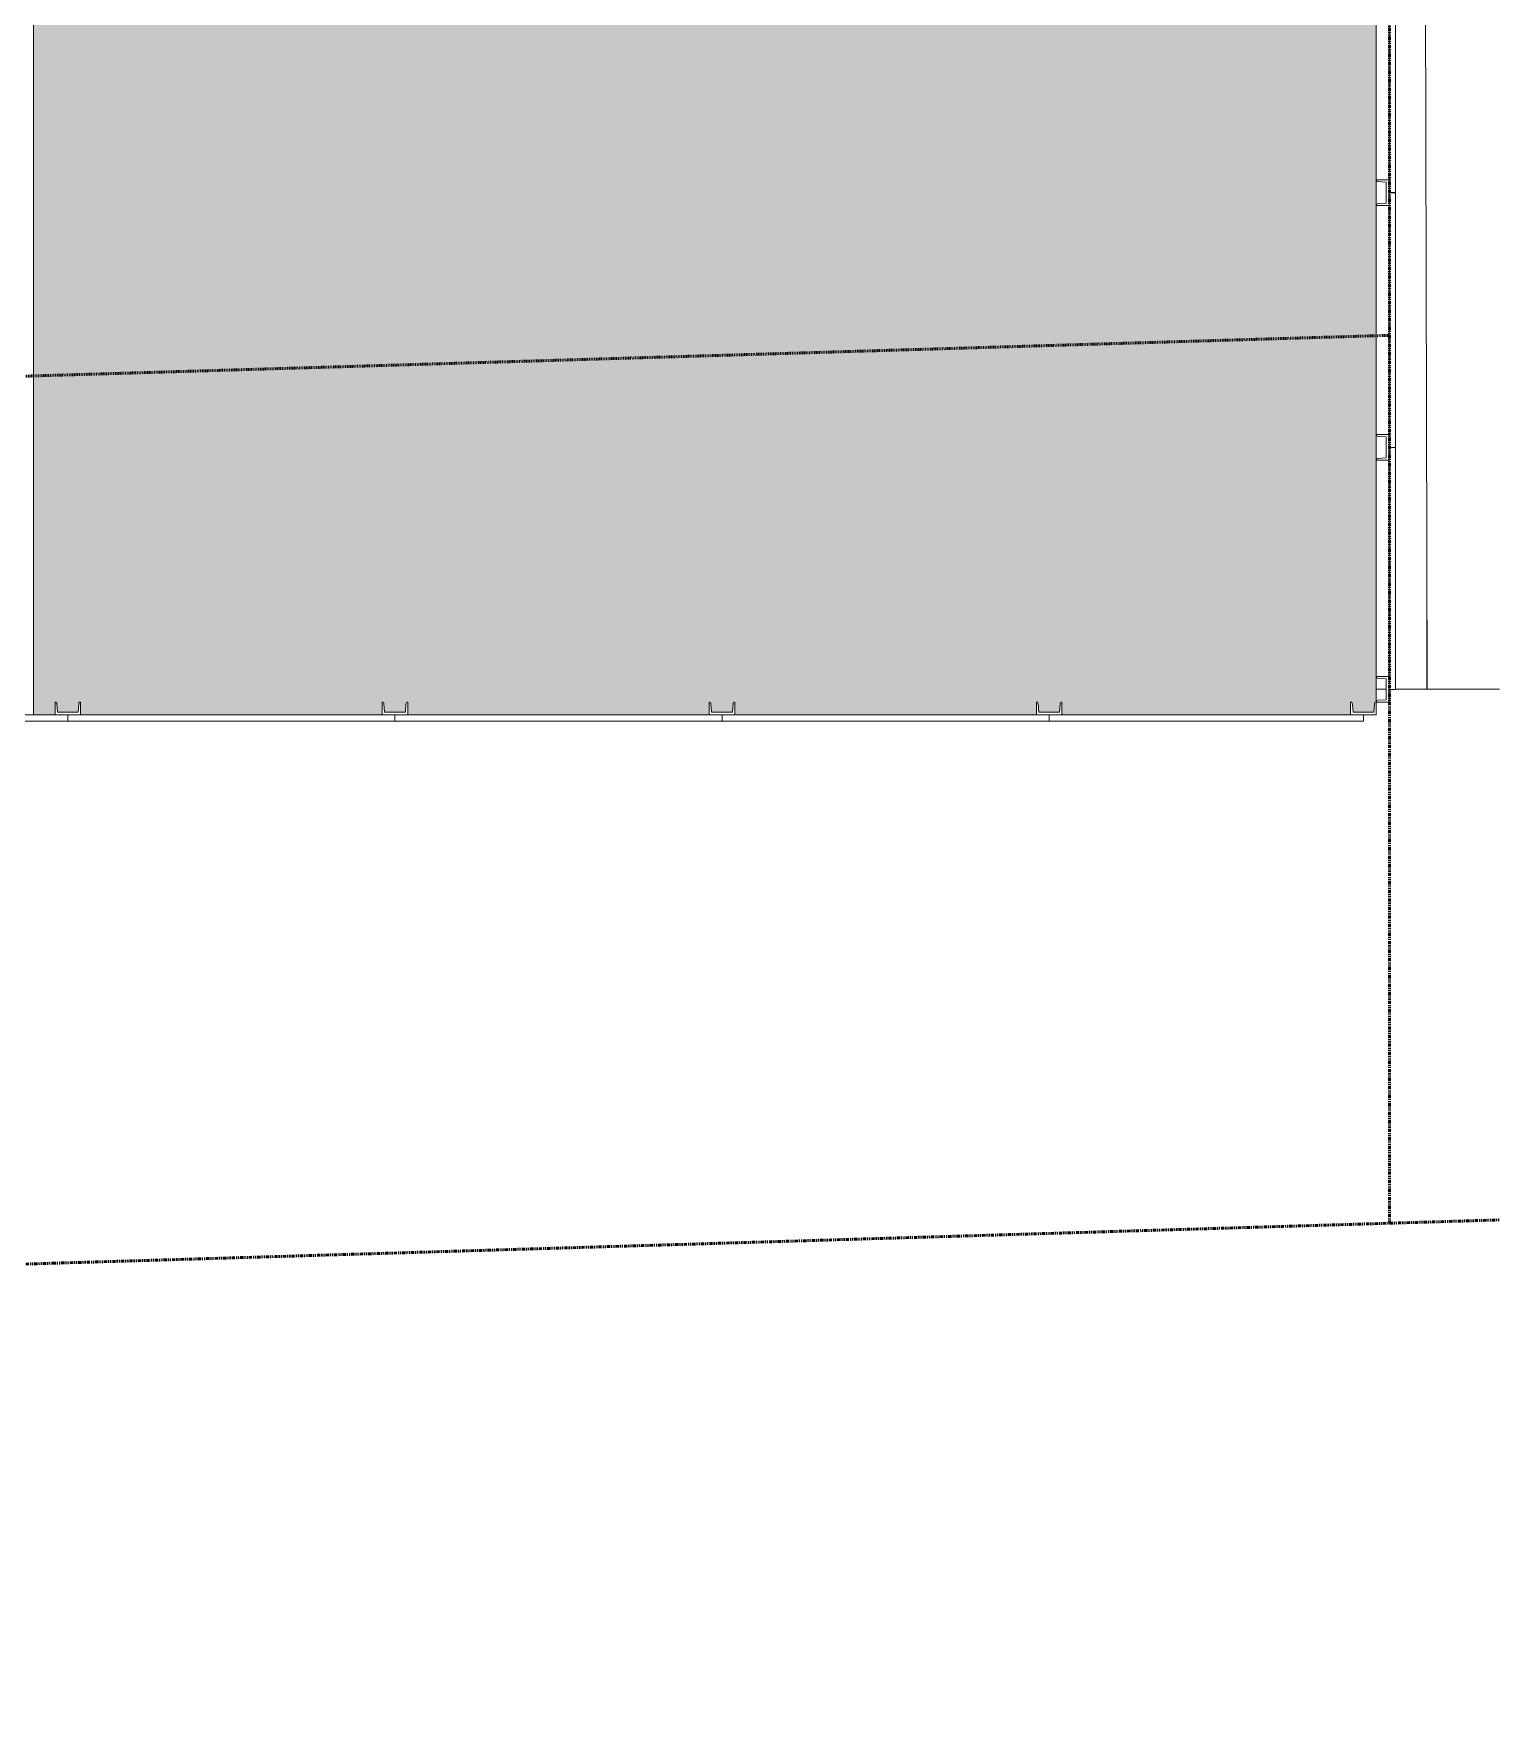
# Model space of a CAD drawing. Header units: inches. Extents: x -4218 to -1830, y 9757 to 12359.
# Drawn here: x -2098.7 to -1926.9, y 9772 to 9968 of the extents above; entities that cross this region are included whole.
import ezdxf

# ---------------------------------------------------------------- set-up
doc = ezdxf.new("R2010")
doc.units = ezdxf.units.IN
doc.header["$MEASUREMENT"] = 0
doc.linetypes.add('Dash 1_16_', pattern=[0.125, 0.0625, -0.0625])
doc.linetypes.add('Double Dash 3_8_', pattern=[1, 0.375, -0.125, 0.125, -0.125, 0.125, -0.125])
for name, color, linetype, lineweight in [('0-1', 7, 'Continuous', 5), ('A-FLOR-1', 192, 'Continuous', 9), ('A-FLOR-PATT-1', 9, 'Continuous', 9), ('A-GLAZ-CURT', 52, 'Continuous', 9), ('A-GLAZ-CWMG', 51, 'Continuous', 9), ('C-PROP-LINE', 91, 'Double Dash 3_8_', 50), ('C-PROP-LINE-1', 91, 'Dash 1_16_', 50), ('C-TOPO', 7, 'Continuous', 9), ('S-FNDN-1', 32, 'Continuous', 9)]:
    doc.layers.add(name, color=color, linetype=linetype, lineweight=lineweight)

# ---------------------------------------------------------------- blocks, each defined once
blk = doc.blocks.new('CTR  - Topography_rvt-1-BACKGROUND - ROOF PLAN')
at = {"layer": 'C-TOPO'}
for p, q in [((-1941.32, 12087.19), (-1935.34, 9891.19)), ((-1940.14, 9891.19), (-1941.32, 9891.19)), ((-1926.87, 9891.19), (-1939.07, 9891.19))]:
    blk.add_line(p, q, dxfattribs=at)
blk = doc.blocks.new('Basic Wall _ EXT - C8AØF - _10_ CONCRETE _ 2_ EPS INSUL_ - ___-2578963-BACKGROUND - ROOF PLAN')
at = {"layer": 'S-FNDN-1'}
blk.add_line((-1935.38, 9906.46), (-1935.38, 9891.19), dxfattribs=at)
blk = doc.blocks.new('Horizontal_Siding - Horizontal_Siding-2907272-BACKGROUND - ROOF PLAN')
at = {"layer": 'A-GLAZ-CURT'}
for p, q in [((-18.42, 2.25), (18.42, 2.25)), ((-18.42, 1.5), (-18.42, 2.25)), ((18.42, 2.25), (18.42, 1.5)), ((16.92, 1.5), (-16.92, 1.5))]:
    blk.add_line(p, q, dxfattribs=at)
blk = doc.blocks.new('Horizontal_Siding - Horizontal_Siding-2907273-BACKGROUND - ROOF PLAN')
at = {"layer": 'A-GLAZ-CURT'}
for p, q in [((-19.17, 2.25), (19.17, 2.25)), ((-19.17, 1.5), (-19.17, 2.25)), ((19.17, 2.25), (19.17, 1.5)), ((17.67, 1.5), (-17.67, 1.5))]:
    blk.add_line(p, q, dxfattribs=at)
blk = doc.blocks.new('Rectangular Mullion - RAILING POST-2666422-BACKGROUND - ROOF PLAN')
at = {"layer": 'A-GLAZ-CWMG'}
for p, q in [((-1.5, -1.5), (-1.5, 0)), ((1.5, 0), (1.5, -1.5)), ((1.5, -1.5), (-1.5, -1.5)), ((-1.29, -0.21), (-1.22, -1.18)), ((-1.22, -1.18), (1.22, -1.18)), ((1.22, -1.18), (1.29, -0.21))]:
    blk.add_line(p, q, dxfattribs=at)
for centre, radius, start, end in [((-1.5, -0.21), 0.211, 359.472, 90), ((1.5, -0.21), 0.21, 90, 180.528)]:
    blk.add_arc(centre, radius, start, end, dxfattribs=at)
blk = doc.blocks.new('Rectangular Mullion - RAILING POST-2806288-BACKGROUND - ROOF PLAN')
at = {"layer": 'A-GLAZ-CWMG'}
for p, q in [((-3, 0), (-3, -1.5)), ((0, -1.5), (0, 0)), ((-3, -1.5), (0, -1.5)), ((-2.72, -1.18), (-2.79, -0.21)), ((-0.28, -1.18), (-2.72, -1.18)), ((-0.21, -0.21), (-0.28, -1.18))]:
    blk.add_line(p, q, dxfattribs=at)
for centre, radius, start, end in [((-3, -0.21), 0.211, 359.472, 90), ((0, -0.21), 0.21, 90, 180.528)]:
    blk.add_arc(centre, radius, start, end, dxfattribs=at)
blk = doc.blocks.new('Horizontal_Siding - Horizontal_Siding-2867638-BACKGROUND - ROOF PLAN')
at = {"layer": 'A-GLAZ-CURT'}
for p, q in [((-14.18, -2.25), (-14.18, -1.5)), ((-12.68, -1.5), (12.68, -1.5)), ((14.18, -1.5), (14.18, -2.25)), ((14.18, -2.25), (-14.18, -2.25))]:
    blk.add_line(p, q, dxfattribs=at)
blk = doc.blocks.new('Horizontal_Siding - Horizontal_Siding-2867639-BACKGROUND - ROOF PLAN')
at = {"layer": 'A-GLAZ-CURT'}
for p, q in [((-14.92, -2.25), (-14.92, -1.5)), ((-13.42, -1.5), (13.42, -1.5)), ((14.92, -1.5), (14.92, -2.25)), ((14.92, -2.25), (-14.92, -2.25))]:
    blk.add_line(p, q, dxfattribs=at)
blk = doc.blocks.new('Rectangular Mullion - RAILING POST-2669761-BACKGROUND - ROOF PLAN')
at = {"layer": 'A-GLAZ-CWMG'}
for p, q in [((-1.5, 1.5), (1.5, 1.5)), ((-1.5, 0), (-1.5, 1.5)), ((-1.22, 1.18), (-1.29, 0.21)), ((1.22, 1.18), (-1.22, 1.18)), ((1.29, 0.21), (1.22, 1.18)), ((1.5, 1.5), (1.5, 0))]:
    blk.add_line(p, q, dxfattribs=at)
for centre, radius, start, end in [((-1.5, 0.21), 0.21, 270, 0.528), ((1.5, 0.21), 0.211, 179.472, 270)]:
    blk.add_arc(centre, radius, start, end, dxfattribs=at)
blk = doc.blocks.new('Rectangular Mullion - RAILING POST-2806291-BACKGROUND - ROOF PLAN')
at = {"layer": 'A-GLAZ-CWMG'}
for p, q in [((0, 1.5), (-3, 1.5)), ((-3, 1.5), (-3, 0)), ((-2.79, 0.21), (-2.72, 1.18)), ((-2.72, 1.18), (-0.28, 1.18)), ((-0.28, 1.18), (-0.21, 0.21)), ((0, 0), (0, 1.5))]:
    blk.add_line(p, q, dxfattribs=at)
for centre, start, end in [((-3, 0.21), 270, 0.528), ((0, 0.21), 179.472, 270)]:
    blk.add_arc(centre, 0.21, start, end, dxfattribs=at)
blk = doc.blocks.new('Family - ___-1878357-BACKGROUND - ROOF PLAN')
at = {"layer": 'C-PROP-LINE'}
for p, q in [((-2096.45, 9823.93), (-1939.77, 9828.62)), ((-1939.77, 9828.62), (-1926.87, 9829.01)), ((-3831.82, 9771.98), (-2096.45, 9823.93))]:
    blk.add_line(p, q, dxfattribs=at)
blk = doc.blocks.new('Family - ___-2657144-BACKGROUND - ROOF PLAN')
at = {"layer": 'C-PROP-LINE'}
blk.add_line((-1939.77, 12268.69), (-1939.77, 9828.62), dxfattribs=at)
blk = doc.blocks.new('Family - ___-2855424-BACKGROUND - ROOF PLAN')
at = {"layer": 'C-PROP-LINE-1'}
blk.add_line((-3987.11, 9871.38), (-1939.77, 9932.67), dxfattribs=at)

msp = doc.modelspace()

# ---------------------------------------------------------------- hatches: boundary and pattern name
at = {"layer": 'A-FLOR-PATT-1'}
h = msp.add_hatch(dxfattribs=at)
h.set_pattern_fill('FP_4', color=256, style=0, pattern_type=2)
h.set_pattern_definition([(0, (0, 0), (15.36, 3.84), [1.267, -10.253, 1.267, -10.253, -61.44]), (0, (0, 0), (15.36, 3.84), [-23.04, 1.267, -21.773, 1.267, -10.253, -26.88]), (0, (0, 0), (15.36, 3.84), [-57.6, 1.267, -6.413, 1.267, -17.933]), (120, (5.76, 1.92), (-11.0055376, 11.3821502), [1.267, -10.253, 1.267, -10.253, -61.44]), (120, (5.76, 1.92), (-11.0055376, 11.3821502), [-23.04, 1.267, -21.773, 1.267, -10.253, -26.88]), (120, (5.76, 1.92), (-11.0055376, 11.3821502), [-57.6, 1.267, -6.413, 1.267, -17.933]), (240, (7.68, 9.6), (-4.3544624, -15.2221502), [1.267, -10.253, 1.267, -10.253, -61.44]), (240, (7.68, 9.6), (-4.3544624, -15.2221502), [-23.04, 1.267, -21.773, 1.267, -10.253, -26.88]), (240, (7.68, 9.6), (-4.3544624, -15.2221502), [-57.6, 1.267, -6.413, 1.267, -17.933])])
h.paths.add_polyline_path([(-2597.22, 9888.19), (-2594.55, 9888.19), (-2594.55, 9889.69), (-2594.5, 9889.68), (-2594.34, 9889.48), (-2594.27, 9888.51), (-2591.82, 9888.51), (-2591.76, 9889.48), (-2591.55, 9889.69), (-2591.55, 9888.19), (-2556.21, 9888.19), (-2556.21, 9889.69), (-2556.16, 9889.68), (-2556, 9889.48), (-2555.94, 9888.51), (-2553.49, 9888.51), (-2553.42, 9889.48), (-2553.21, 9889.69), (-2553.21, 9888.19), (-2517.87, 9888.19), (-2517.87, 9889.69), (-2517.83, 9889.68), (-2517.66, 9889.48), (-2517.6, 9888.51), (-2515.15, 9888.51), (-2515.09, 9889.48), (-2514.87, 9889.69), (-2514.87, 9888.19), (-2479.54, 9888.19), (-2479.54, 9889.69), (-2479.49, 9889.68), (-2479.33, 9889.48), (-2479.26, 9888.51), (-2476.81, 9888.51), (-2476.75, 9889.48), (-2476.54, 9889.69), (-2476.54, 9888.19), (-2441.2, 9888.19), (-2441.2, 9889.69), (-2441.15, 9889.68), (-2440.99, 9889.48), (-2440.93, 9888.51), (-2438.48, 9888.51), (-2438.41, 9889.48), (-2438.2, 9889.69), (-2438.2, 9888.19), (-2402.86, 9888.19), (-2402.86, 9889.69), (-2402.82, 9889.68), (-2402.65, 9889.48), (-2402.59, 9888.51), (-2400.14, 9888.51), (-2400.08, 9889.48), (-2399.86, 9889.69), (-2399.86, 9888.19), (-2364.53, 9888.19), (-2364.53, 9889.69), (-2364.48, 9889.68), (-2364.32, 9889.48), (-2364.25, 9888.51), (-2361.8, 9888.51), (-2361.74, 9889.48), (-2361.53, 9889.69), (-2361.53, 9888.19), (-2326.19, 9888.19), (-2326.19, 9889.69), (-2326.14, 9889.68), (-2325.98, 9889.48), (-2325.92, 9888.51), (-2323.47, 9888.51), (-2323.4, 9889.48), (-2323.19, 9889.69), (-2323.19, 9888.19), (-2287.85, 9888.19), (-2287.85, 9889.69), (-2287.81, 9889.68), (-2287.64, 9889.48), (-2287.58, 9888.51), (-2285.13, 9888.51), (-2285.06, 9889.48), (-2284.85, 9889.69), (-2284.85, 9888.19), (-2253.92, 9888.19), (-2253.92, 9926.58), (-2330.14, 9926.59), (-2330.14, 9954.99), (-2369.12, 9954.99), (-2369.12, 9980.44), (-2369.31, 9980.41), (-2369.31, 9975.81), (-2379.31, 9975.81), (-2379.31, 9980.44), (-2407.71, 9980.41), (-2407.71, 9979.81), (-2445.74, 9979.81), (-2445.74, 9980.44), (-2446.11, 9980.41), (-2446.11, 9979.81), (-2484.14, 9979.81), (-2484.14, 9980.44), (-2522.97, 9980.48), (-2522.97, 9982.94), (-2523.72, 9982.94), (-2523.72, 9980.44), (-2632.32, 9980.41), (-2632.32, 9888.51), (-2630.16, 9888.51), (-2630.1, 9889.48), (-2629.88, 9889.69), (-2629.88, 9888.19)], flags=0)
h.paths.add_polyline_path([(-2093.17, 9888.19), (-2057.83, 9888.19), (-2057.83, 9889.69), (-2057.79, 9889.68), (-2057.62, 9889.48), (-2057.56, 9888.51), (-2055.11, 9888.51), (-2055.04, 9889.48), (-2054.83, 9889.69), (-2054.83, 9888.19), (-2019.5, 9888.19), (-2019.5, 9889.69), (-2019.45, 9889.68), (-2019.29, 9889.48), (-2019.22, 9888.51), (-2016.77, 9888.51), (-2016.71, 9889.48), (-2016.5, 9889.69), (-2016.5, 9888.19), (-1981.16, 9888.19), (-1981.16, 9889.69), (-1981.11, 9889.68), (-1980.95, 9889.48), (-1980.89, 9888.51), (-1978.44, 9888.51), (-1978.37, 9889.48), (-1978.16, 9889.69), (-1978.16, 9888.19), (-1944.32, 9888.19), (-1944.32, 9889.69), (-1944.28, 9889.68), (-1944.11, 9889.48), (-1944.05, 9888.51), (-1941.6, 9888.51), (-1941.52, 9889.49), (-1941.32, 9889.74), (-1941.32, 10011.59), (-2067.8, 10011.59), (-2067.84, 9980.44), (-2069.86, 9980.41), (-2069.86, 9979.19), (-2098.7, 9979.15), (-2098.7, 9888.19), (-2096.17, 9888.19), (-2096.17, 9889.69), (-2096.12, 9889.68), (-2095.96, 9889.48), (-2095.9, 9888.51), (-2093.45, 9888.51), (-2093.38, 9889.48), (-2093.17, 9889.69), (-2093.17, 9889.48)], flags=0)
h.paths.add_polyline_path([(-3329.12, 9935.19), (-3329.12, 9980.44), (-3367.71, 9980.41), (-3367.71, 9979.81), (-3405.74, 9979.81), (-3405.74, 9980.44), (-3444.51, 9980.41), (-3444.51, 9979.81), (-3482.54, 9979.81), (-3482.54, 9980.44), (-3549.34, 9980.4), (-3549.34, 9975.81), (-3559.34, 9975.81), (-3559.34, 9980.44), (-3559.71, 9980.4), (-3559.71, 9979.81), (-3597.74, 9979.83), (-3597.74, 9980.44), (-3637.46, 9980.4), (-3637.46, 9979.83), (-3598.29, 9979.83), (-3598.27, 9977.83), (-3597.92, 9977.83), (-3597.92, 9935.19), (-3334.6, 9935.19)], flags=0)
h.paths.add_polyline_path([(-3759.32, 9935.19), (-3711.97, 9935.19), (-3711.97, 9973.09), (-3759.65, 9973.09), (-3759.65, 9979.25), (-3829.32, 9979.25), (-3829.32, 9946.44), (-3830.89, 9946.44), (-3830.89, 9944.94), (-3823.32, 9944.94), (-3823.32, 9946.44), (-3823.28, 9946.43), (-3823.11, 9946.23), (-3823.05, 9945.26), (-3820.6, 9945.26), (-3820.53, 9946.23), (-3820.32, 9946.44), (-3820.32, 9944.94), (-3821.82, 9944.94), (-3821.82, 9944.19), (-3830.89, 9944.19), (-3830.88, 9943.19), (-3759.32, 9943.19)], flags=0)
h.paths.add_polyline_path([(-3673.59, 9979.83), (-3673.59, 9980.44), (-3674.72, 9980.4), (-3674.72, 9979.83)], flags=0)

# ---------------------------------------------------------------- linework, layer by layer
at = {"layer": 'A-FLOR-1'}
for p, q in [((-1941.32, 12089.69), (-1941.32, 9889.69)), ((-2098.7, 9888.19), (-2098.7, 9978.99))]:
    msp.add_line(p, q, dxfattribs=at)

# ---------------------------------------------------------------- block references
at = {"layer": '0-1'}
msp.add_blockref('CTR  - Topography_rvt-1-BACKGROUND - ROOF PLAN', (0, 0), dxfattribs=at)
at = {"layer": 'A-GLAZ-CURT'}
for name, p, rotation in [('Horizontal_Siding - Horizontal_Siding-2867639-BACKGROUND - ROOF PLAN', (-1941.32, 9964.31), 89.99999999999952), ('Horizontal_Siding - Horizontal_Siding-2867639-BACKGROUND - ROOF PLAN', (-1941.32, 9934.46), 89.99999999999952), ('Horizontal_Siding - Horizontal_Siding-2867638-BACKGROUND - ROOF PLAN', (-1941.32, 9905.36), 89.99999999999952), ('Horizontal_Siding - Horizontal_Siding-2907273-BACKGROUND - ROOF PLAN', (-2113.84, 9889.69), 180), ('Horizontal_Siding - Horizontal_Siding-2907273-BACKGROUND - ROOF PLAN', (-2075.5, 9889.69), 180), ('Horizontal_Siding - Horizontal_Siding-2907273-BACKGROUND - ROOF PLAN', (-2037.17, 9889.69), 180), ('Horizontal_Siding - Horizontal_Siding-2907273-BACKGROUND - ROOF PLAN', (-1998.83, 9889.69), 180), ('Horizontal_Siding - Horizontal_Siding-2907272-BACKGROUND - ROOF PLAN', (-1961.24, 9889.69), 180)]:
    msp.add_blockref(name, p, dxfattribs=dict(at, rotation=rotation))
at = {"layer": 'A-GLAZ-CWMG', "extrusion": (0, 0, -1), "rotation": 90.0000000000005}
for p in [(1941.32, 9949.39), (1941.32, 9919.54)]:
    msp.add_blockref('Rectangular Mullion - RAILING POST-2669761-BACKGROUND - ROOF PLAN', p, dxfattribs=at)
at = {"layer": 'A-GLAZ-CWMG', "rotation": 269.9999999999995}
msp.add_blockref('Rectangular Mullion - RAILING POST-2806291-BACKGROUND - ROOF PLAN', (-1941.32, 9889.69), dxfattribs=at)
at = {"layer": 'A-GLAZ-CWMG', "extrusion": (0, 0, -1)}
for p in [(2094.67, 9889.69), (2056.33, 9889.69), (2018, 9889.69), (1979.66, 9889.69)]:
    msp.add_blockref('Rectangular Mullion - RAILING POST-2666422-BACKGROUND - ROOF PLAN', p, dxfattribs=at)
at = {"layer": 'A-GLAZ-CWMG'}
msp.add_blockref('Rectangular Mullion - RAILING POST-2806288-BACKGROUND - ROOF PLAN', (-1941.32, 9889.69), dxfattribs=at)
at = {"layer": 'C-PROP-LINE'}
for name in ['Family - ___-1878357-BACKGROUND - ROOF PLAN', 'Family - ___-2657144-BACKGROUND - ROOF PLAN']:
    msp.add_blockref(name, (0, 0), dxfattribs=at)
at = {"layer": 'C-PROP-LINE-1'}
msp.add_blockref('Family - ___-2855424-BACKGROUND - ROOF PLAN', (0, 0), dxfattribs=at)
at = {"layer": 'S-FNDN-1'}
msp.add_blockref('Basic Wall _ EXT - C8AØF - _10_ CONCRETE _ 2_ EPS INSUL_ - ___-2578963-BACKGROUND - ROOF PLAN', (0, 0), dxfattribs=at)

doc.saveas('drawing.dxf')
